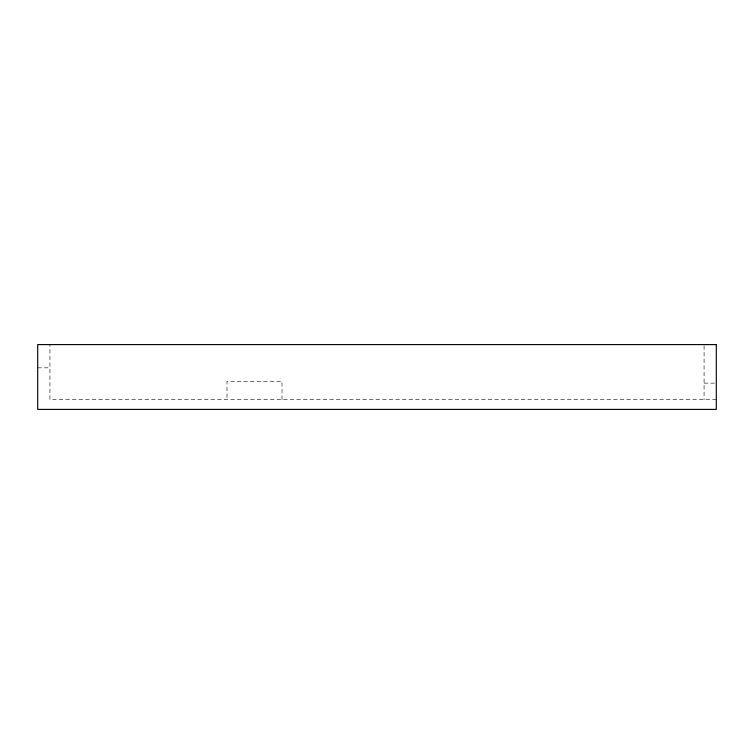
<?xml version="1.0" encoding="UTF-8"?>
<svg xmlns="http://www.w3.org/2000/svg" width="754" height="754" viewBox="0 0 754 754"><rect width="100%" height="100%" fill="white"/><g stroke="black" fill="none" stroke-linecap="round" stroke-linejoin="round"><path stroke-width="0.57" stroke-dasharray="3.77 2.83" d="M37.7 367.829L49.924 367.829M704.076 383.117L716.3 383.117M716.3 399.62L49.924 399.62L49.924 344.597M704.076 345.766L704.076 399.62M282.005 399.62L282.005 381.279L226.992 381.279L226.992 399.62"/><path stroke-width="1.13" d="M716.3 344.597L37.7 344.597L37.7 409.403L716.3 409.403L716.3 344.597"/></g></svg>
